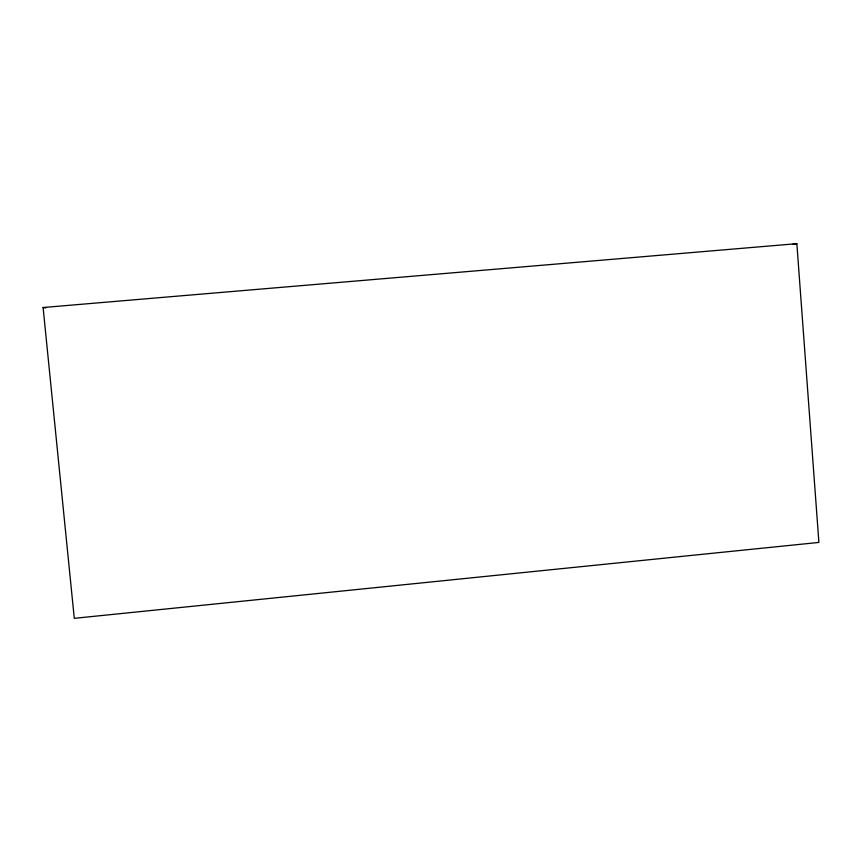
<?xml version="1.0" encoding="UTF-8"?>
<svg xmlns="http://www.w3.org/2000/svg" width="862" height="862" viewBox="0 0 862 862"><rect width="100%" height="100%" fill="white"/><g stroke="black" fill="none" stroke-linecap="round" stroke-linejoin="round"><path stroke-width="1.29" d="M792.911 244.388L796.854 243.666L818.9 542.424L74.283 618.334L43.1 307.518L796.854 243.666M43.1 307.518L45.74 307.906"/></g></svg>
